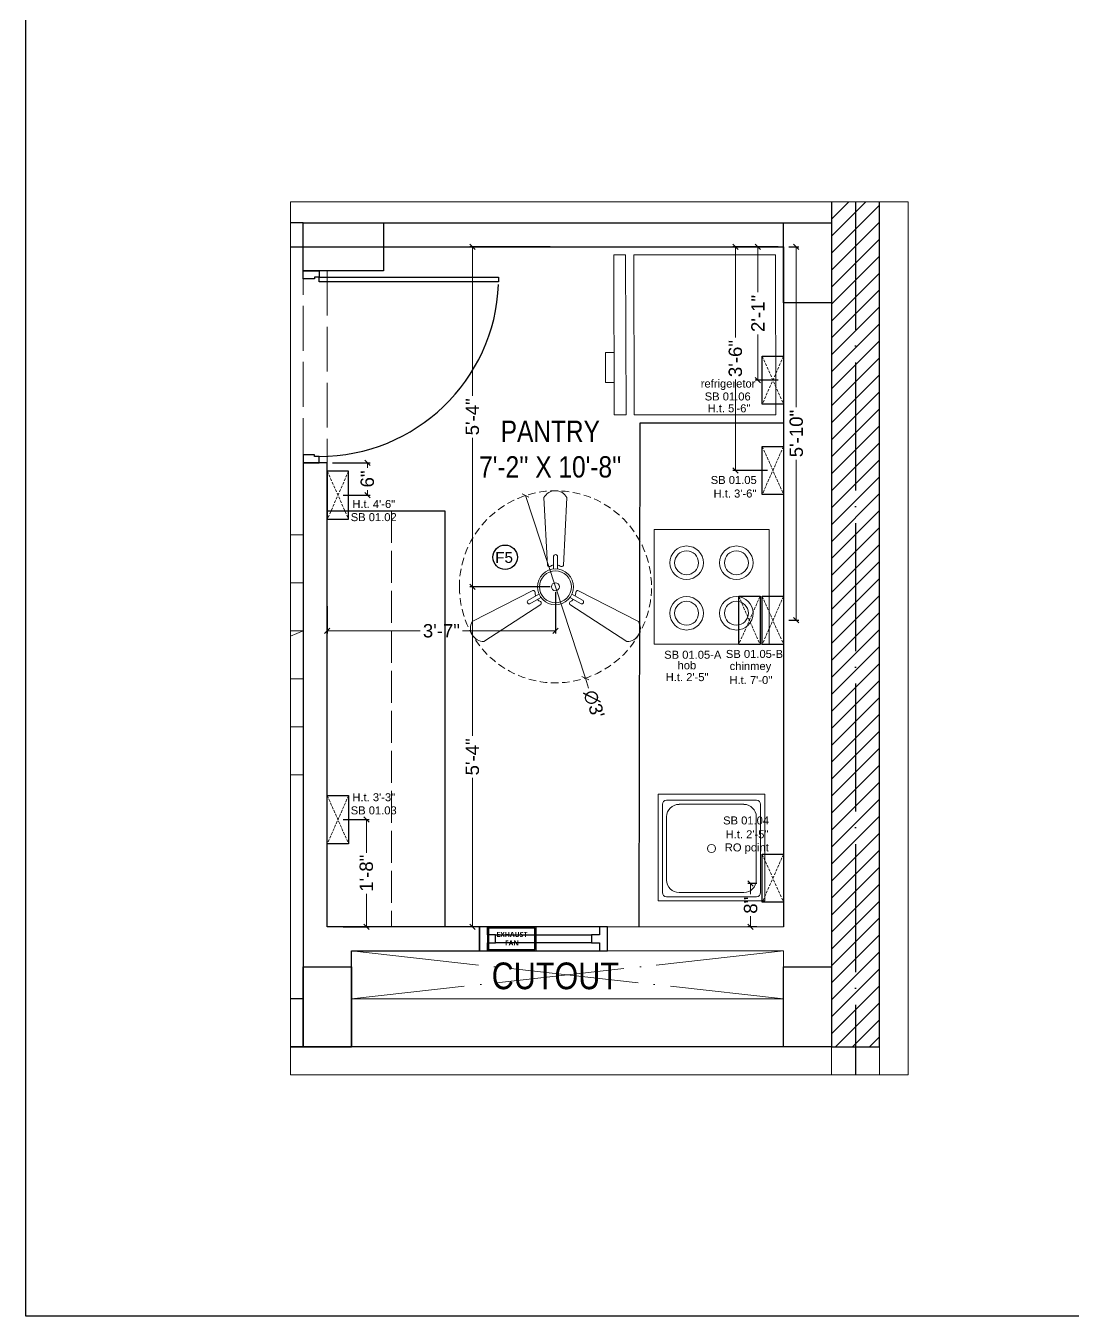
# Model space of a CAD drawing. Header units: millimetres. Extents: x 56222 to 3066687, y -650199 to -121287.
# Drawn here: x 133450.2 to 133646.5, y -183344.6 to -183102.7 of the extents above; entities that cross this region are included whole.
import ezdxf

# ---------------------------------------------------------------- set-up
doc = ezdxf.new("R2010")
doc.units = ezdxf.units.MM
doc.header["$MEASUREMENT"] = 0
doc.header["$PDMODE"] = 35
for name, pattern in [('ACAD_ISO02W100', [15, 12, -3]), ('ACAD_ISO04W100', [30, 24, -3, 0, -3]), ('DASHED', [0.75, 0.5, -0.25]), ('DASHED2', [0.375, 0.25, -0.125])]:
    doc.linetypes.add(name, pattern=pattern)
doc.layers.get('Defpoints').update_dxf_attribs({"color": 220})
for name, color, linetype in [('AR DOOR', 40, 'Continuous'), ('AR ELE-5', 134, 'Continuous'), ('str coll', 6, 'Continuous')]:
    doc.layers.add(name, color=color, linetype=linetype)
for name, color, linetype, lineweight in [('COLUMN', 1, 'Continuous', 30), ('dim05', 1, 'Continuous', 13), ('el', 7, 'Continuous', 20), ('ELEC-wires', 1, 'DASHED2', 13), ('Electrical', 84, 'Continuous', 30), ('ELEVATION', 250, 'Continuous', 9), ('FIRST FLOOR', 7, 'Continuous', 9), ('FIRST FLOOR ( TEXT )', 7, 'Continuous', 9), ('FIRST FLOOR_( PLine )_', 251, 'Continuous', 30), ('FIRST FLOOR_( STAIR )', 251, 'Continuous', 9), ('FURNITURE', 32, 'Continuous', 9), ('GROUND FLOOR', 7, 'Continuous', 9), ('GROUND FLOOR  ( HATCH )', 251, 'Continuous', 9), ('wall', 7, 'Continuous', 30), ('X_PLOT', 1, 'Continuous', 9)]:
    doc.layers.add(name, color=color, linetype=linetype, lineweight=lineweight)
doc.layers.add('XX~SLAB ( PLINE )', color=251, linetype='Continuous', plot=False)
doc.styles.add('Arial', font='arial.ttf')
doc.styles.add("Cn_BT_0'-0", font='swissc.ttf')
doc.styles.add('KATHA', font='swissc.ttf')
doc.styles.get("Standard").update_dxf_attribs({"font": 'arial.ttf', "height": 6})
doc.dimstyles.new('ISO-25', dxfattribs={"dimtxt": 2.5, "dimasz": 1, "dimexe": 0.5, "dimexo": 1, "dimtad": 0, "dimdec": 1, "dimlunit": 4, "dimtxsty": 'Standard', "dimblk": 'OBLIQUE', "dimcen": 2.5, "dimclrd": 1, "dimclre": 1, "dimclrt": 5, "dimadec": 0, "dimazin": 0, "dimtfac": 1, "dimtdec": 1, "dimtmove": 0, "dimatfit": 3, "dimfxl": 1, "dimlwd": -1, "dimarcsym": 0})

# ---------------------------------------------------------------- blocks, each defined once
blk = doc.blocks.new('*U19')
for points in [[(-1160, 0), (-1120, 0), (-1120, 30), (-1110, 30), (-1110, 100), (-1160, 100)], [(40, 0), (0, 0), (0, 30), (-10, 30), (-10, 100), (40, 100)], [(0, 0), (0, -1120), (-30, -1120), (-30, 0)]]:
    blk.add_lwpolyline(points, close=True)
at = {"layer": 'AR ELE-5', "linetype": 'ByBlock', "ltscale": 15}
blk.add_arc((1.6, 0.7), 1121.6, 180.03474, 267.62699, dxfattribs=at)
blk = doc.blocks.new("SINK 20'' X 20''")
at = {"layer": 'FURNITURE'}
for p, q in [((3351629.75, -518282.23), (3351646.6, -518282.23)), ((3351628.98, -518299.55), (3351628.98, -518283)), ((3351632.08, -518283), (3351644.24, -518283)), ((3351647.38, -518283), (3351647.38, -518299.55)), ((3351629.75, -518297.22), (3351629.75, -518285.33)), ((3351646.57, -518285.33), (3351646.57, -518297.22)), ((3351644.24, -518299.55), (3351632.08, -518299.55)), ((3351646.6, -518300.32), (3351629.75, -518300.32))]:
    blk.add_line(p, q, dxfattribs=at)
blk.add_lwpolyline([(3351648.16, -518281.09), (3351628.16, -518281.09), (3351628.16, -518301.09), (3351648.16, -518301.09)], close=True, dxfattribs=at)
blk.add_circle((3351638.16, -518291.28), 0.762, dxfattribs=at)
for centre, radius, start, end in [((3351629.75, -518283), 0.775, 90, 180), ((3351646.6, -518283), 0.775, 0, 90), ((3351632.08, -518285.33), 2.32, 90, 180), ((3351644.24, -518285.33), 2.32, 0, 90), ((3351629.75, -518299.55), 0.775, 180, 270), ((3351632.08, -518297.22), 2.32, 180, 270), ((3351644.24, -518297.22), 2.32, 270, 0), ((3351646.6, -518299.55), 0.775, 270, 0)]:
    blk.add_arc(centre, radius, start, end, dxfattribs=at)
blk = doc.blocks.new('sf sfs')
at = {"layer": 'FURNITURE'}
blk.add_line((3348685.97, -514612.12), (3348664.42, -514612.12), dxfattribs=at)
blk.add_lwpolyline([(3348664.42, -514612.12), (3348664.42, -514590.57), (3348685.97, -514590.57), (3348685.97, -514612.12)], dxfattribs=at)
for centre, radius in [((3348670.49, -514596.83), 3.14), ((3348670.49, -514596.83), 2.24), ((3348679.82, -514596.83), 3.14), ((3348679.82, -514596.83), 2.24), ((3348670.49, -514606.3), 3.14), ((3348670.49, -514606.3), 2.24), ((3348679.82, -514606.3), 3.14), ((3348679.82, -514606.3), 2.24)]:
    blk.add_circle(centre, radius, dxfattribs=at)
blk = doc.blocks.new('6616')
at = {"color": 242, "linetype": 'DASHED', "true_color": 0xcd2027}
for p, q in [((386784.79, -36915.77), (386775.78, -36911.78)), ((386784.79, -36911.78), (386775.78, -36915.77))]:
    blk.add_line(p, q, dxfattribs=at)
at = {"layer": 'ELEC-wires', "color": 5, "linetype": 'ByBlock', "lineweight": 30, "ltscale": 4}
blk.add_lwpolyline([(386775.78, -36911.78), (386784.79, -36911.78), (386784.79, -36915.77), (386775.78, -36915.77)], close=True, dxfattribs=at)
blk = doc.blocks.new('_Oblique')
at = {"layer": 'wall', "color": 0, "lineweight": -2}
blk.add_line((-0.5, -0.5), (0.5, 0.5), dxfattribs=at)
blk = doc.blocks.new('*D164')
at = {"layer": 'Defpoints', "color": 0, "lineweight": 30, "transparency": 16777216}
for p in [(133592.25, -183144.15), (133587.45, -183169.15), (133592.25, -183169.15)]:
    blk.add_point(p, dxfattribs=at)
at = {"layer": 'dim05', "color": 1, "linetype": 'Continuous', "lineweight": -2, "transparency": 16777216}
for p, q in [((133591.25, -183144.15), (133586.95, -183144.15)), ((133591.25, -183169.15), (133586.95, -183169.15))]:
    blk.add_line(p, q, dxfattribs=at)
at = {"layer": 'dim05', "color": 1, "linetype": 'Continuous', "transparency": 16777216}
for p, q in [((133587.45, -183144.15), (133587.45, -183152.68)), ((133587.45, -183169.15), (133587.45, -183160.62))]:
    blk.add_line(p, q, dxfattribs=at)
at = {"layer": 'dim05', "color": 1, "transparency": 16777216}
for p, rotation in [((133587.45, -183144.15), 90), ((133587.45, -183169.15), 270)]:
    blk.add_blockref('_Oblique', p, dxfattribs=dict(at, rotation=rotation))
at = {"layer": 'dim05', "color": 5, "lineweight": 25, "transparency": 16777216, "insert": (133587.45, -183156.65), "char_height": 2.5, "attachment_point": 5, "rotation": 90, "style": 'Arial'}
blk.add_mtext('2\'-1"', dxfattribs=at)
blk = doc.blocks.new('*D165')
at = {"layer": 'Defpoints', "color": 0, "lineweight": 30, "transparency": 16777216}
for p in [(133592.25, -183144.15), (133592.25, -183214.18), (133594.65, -183214.18)]:
    blk.add_point(p, dxfattribs=at)
at = {"layer": 'dim05', "color": 1, "linetype": 'Continuous', "lineweight": -2, "transparency": 16777216}
for p, q in [((133593.25, -183144.15), (133595.15, -183144.15)), ((133593.25, -183214.18), (133595.15, -183214.18))]:
    blk.add_line(p, q, dxfattribs=at)
at = {"layer": 'dim05', "color": 1, "linetype": 'Continuous', "transparency": 16777216}
for p, q in [((133594.65, -183144.15), (133594.65, -183174.25)), ((133594.65, -183214.18), (133594.65, -183184.09))]:
    blk.add_line(p, q, dxfattribs=at)
at = {"layer": 'dim05', "color": 1, "transparency": 16777216}
for p, rotation in [((133594.65, -183144.15), 90), ((133594.65, -183214.18), 270)]:
    blk.add_blockref('_Oblique', p, dxfattribs=dict(at, rotation=rotation))
at = {"layer": 'dim05', "color": 5, "lineweight": 25, "transparency": 16777216, "insert": (133594.65, -183179.17), "char_height": 2.5, "attachment_point": 5, "rotation": 90, "style": 'Arial'}
blk.add_mtext('5\'-10"', dxfattribs=at)
blk = doc.blocks.new('*D166')
at = {"layer": 'Defpoints', "color": 0, "lineweight": 30, "transparency": 16777216}
for p in [(133588.26, -183263.54), (133586.09, -183271.65), (133588.26, -183271.65)]:
    blk.add_point(p, dxfattribs=at)
at = {"layer": 'dim05', "color": 1, "linetype": 'Continuous', "lineweight": -2, "transparency": 16777216}
for p, q in [((133587.26, -183263.54), (133585.59, -183263.54)), ((133587.26, -183271.65), (133585.59, -183271.65))]:
    blk.add_line(p, q, dxfattribs=at)
at = {"layer": 'dim05', "color": 1, "linetype": 'Continuous', "transparency": 16777216}
for p, q in [((133586.09, -183263.54), (133586.09, -183265.53)), ((133586.09, -183271.65), (133586.09, -183269.66))]:
    blk.add_line(p, q, dxfattribs=at)
at = {"layer": 'dim05', "color": 1, "transparency": 16777216}
for p, rotation in [((133586.09, -183263.54), 90), ((133586.09, -183271.65), 270)]:
    blk.add_blockref('_Oblique', p, dxfattribs=dict(at, rotation=rotation))
at = {"layer": 'dim05', "color": 5, "lineweight": 25, "transparency": 16777216, "insert": (133586.09, -183267.6), "char_height": 2.5, "attachment_point": 5, "rotation": 90, "style": 'Arial'}
blk.add_mtext('8"', dxfattribs=at)
blk = doc.blocks.new('A$C1B9B2090')
at = {"layer": 'Electrical', "ltscale": 10}
blk.add_line((0, 4.97), (10.08, 4.97), dxfattribs=at)
at = {"layer": 'Electrical', "ltscale": 2}
for points in [[(0, 0), (10.08, 0), (10.08, 4.97), (0, 4.97)], [(0.25, 0.25), (9.83, 0.25), (9.83, 4.72), (0.25, 4.72)]]:
    blk.add_lwpolyline(points, close=True, dxfattribs=at)
at = {"layer": 'Electrical', "ltscale": 2, "insert": (1.5, 3.92), "char_height": 1.05, "width": 7.1646, "attachment_point": 1}
blk.add_mtext('\\pxqc;{\\fMalgun Gothic|b1|i0|c0|p34;\\W5.565;\\C0;\\W1;EXHAUST \\P\\W7.7995;\\W1;FAN}', dxfattribs=at)
blk = doc.blocks.new('*D167')
at = {"layer": 'Defpoints', "color": 0, "lineweight": 30, "transparency": 16777216}
for p in [(133508.74, -183251.55), (133508.74, -183271.65), (133514.07, -183271.65)]:
    blk.add_point(p, dxfattribs=at)
at = {"layer": 'dim05', "color": 1, "linetype": 'Continuous', "lineweight": -2, "transparency": 16777216}
for p, q in [((133509.74, -183251.55), (133514.57, -183251.55)), ((133509.74, -183271.65), (133514.57, -183271.65))]:
    blk.add_line(p, q, dxfattribs=at)
at = {"layer": 'dim05', "color": 1, "linetype": 'Continuous', "transparency": 16777216}
for p, q in [((133514.07, -183251.55), (133514.07, -183257.77)), ((133514.07, -183271.65), (133514.07, -183265.43))]:
    blk.add_line(p, q, dxfattribs=at)
at = {"layer": 'dim05', "color": 1, "transparency": 16777216}
for p, rotation in [((133514.07, -183251.55), 90), ((133514.07, -183271.65), 270)]:
    blk.add_blockref('_Oblique', p, dxfattribs=dict(at, rotation=rotation))
at = {"layer": 'dim05', "color": 5, "lineweight": 25, "transparency": 16777216, "insert": (133514.07, -183261.6), "char_height": 2.5, "attachment_point": 5, "rotation": 90, "style": 'Arial'}
blk.add_mtext('1\'-8"', dxfattribs=at)
blk = doc.blocks.new('*D168')
at = {"layer": 'Defpoints', "color": 0, "lineweight": 30, "transparency": 16777216}
for p in [(133506.75, -183184.65), (133508.74, -183190.72), (133514.25, -183190.72)]:
    blk.add_point(p, dxfattribs=at)
at = {"layer": 'dim05', "color": 1, "linetype": 'Continuous', "lineweight": -2, "transparency": 16777216}
for p, q in [((133507.75, -183184.65), (133514.75, -183184.65)), ((133509.74, -183190.72), (133514.75, -183190.72))]:
    blk.add_line(p, q, dxfattribs=at)
at = {"layer": 'dim05', "color": 1, "linetype": 'Continuous', "transparency": 16777216}
for p, q in [((133514.25, -183184.65), (133514.25, -183185.62)), ((133514.25, -183190.72), (133514.25, -183189.75))]:
    blk.add_line(p, q, dxfattribs=at)
at = {"layer": 'dim05', "color": 1, "transparency": 16777216}
for p, rotation in [((133514.25, -183184.65), 90), ((133514.25, -183190.72), 270)]:
    blk.add_blockref('_Oblique', p, dxfattribs=dict(at, rotation=rotation))
at = {"layer": 'dim05', "color": 5, "lineweight": 25, "transparency": 16777216, "insert": (133514.25, -183187.68), "char_height": 2.5, "attachment_point": 5, "rotation": 90, "style": 'Arial'}
blk.add_mtext('6"', dxfattribs=at)
blk = doc.blocks.new('*D169')
at = {"layer": 'Defpoints', "color": 0, "lineweight": 30, "transparency": 16777216}
for p in [(133583.23, -183144.15), (133590.43, -183144.15), (133590.26, -183186.07)]:
    blk.add_point(p, dxfattribs=at)
at = {"layer": 'dim05', "color": 1, "linetype": 'Continuous', "lineweight": -2, "transparency": 16777216}
for p, q in [((133589.43, -183144.15), (133582.73, -183144.15)), ((133589.26, -183186.07), (133582.73, -183186.07))]:
    blk.add_line(p, q, dxfattribs=at)
at = {"layer": 'dim05', "color": 1, "linetype": 'Continuous', "transparency": 16777216}
for p, q in [((133583.23, -183144.15), (133583.23, -183161.16)), ((133583.23, -183186.07), (133583.23, -183169.06))]:
    blk.add_line(p, q, dxfattribs=at)
at = {"layer": 'dim05', "color": 1, "transparency": 16777216}
for p, rotation in [((133583.23, -183144.15), 90), ((133583.23, -183186.07), 270)]:
    blk.add_blockref('_Oblique', p, dxfattribs=dict(at, rotation=rotation))
at = {"layer": 'dim05', "color": 5, "lineweight": 25, "transparency": 16777216, "insert": (133583.23, -183165.11), "char_height": 2.5, "attachment_point": 5, "rotation": 90, "style": 'Arial'}
blk.add_mtext('3\'-6"', dxfattribs=at)
blk = doc.blocks.new('fan')
at = {"layer": 'Electrical', "lineweight": 15, "ltscale": 20}
for p, q in [((3300835.29, -509900.78), (3300836.47, -509923.43)), ((3300841.81, -509923.43), (3300842.99, -509900.78)), ((3300838.47, -509924.57), (3300838.47, -509920.25)), ((3300839.81, -509920.28), (3300839.81, -509924.57)), ((3300831.66, -509931.77), (3300811.45, -509942.07)), ((3300866.83, -509942.07), (3300846.62, -509931.77)), ((3300829.93, -509935.08), (3300833.64, -509932.93)), ((3300834.31, -509934.09), (3300830.57, -509936.25)), ((3300847.68, -509936.23), (3300843.97, -509934.09)), ((3300844.64, -509932.93), (3300848.38, -509935.09)), ((3300815.3, -509948.74), (3300834.33, -509936.39)), ((3300843.95, -509936.39), (3300862.98, -509948.74))]:
    blk.add_line(p, q, dxfattribs=at)
at = {"layer": 'Electrical', "linetype": 'DASHED', "lineweight": 15, "ltscale": 5}
blk.add_circle((3300839.14, -509930.53), 32, dxfattribs=at)
at = {"layer": 'Electrical', "lineweight": 15, "ltscale": 20}
for centre, major_axis, start_param, end_param in [((3300839.14, -509902.94), (3.12, 3.12), -0.272136, 1.842967), ((3300837.1, -509923.08), (0.51, 0.51), 2.863014, 4.257784), ((3300839.14, -509926.42), (2.27, -2.27), 2.565057, 2.951308), ((3300839.13, -509920.5), (0.501, 0.501), -0.465536, 1.983618), ((3300839.14, -509926.42), (2.27, 2.27), 0.19032, 0.57657), ((3300841.18, -509923.08), (0.51, -0.51), 5.167028, 6.561799), ((3300839.14, -509930.53), (4.24, -4.24), 3.14161, 9.424795), ((3300839.14, -509930.53), (3.77, -3.77), 1.749190548672175e-05, 6.283202799085073), ((3300831.67, -509932.49), (0.51, -0.51), 0.978238, 2.373008), ((3300839.14, -509930.53), (0.943, 0.943), 1.570814, 7.853999), ((3300846.61, -509932.49), (0.51, -0.51), 2.339416, 3.734186), ((3300830.46, -509935.55), (0.501, -0.501), 3.199655, 5.648809), ((3300835.59, -509932.58), (2.27, -2.27), 3.855511, 4.241762), ((3300835.59, -509932.58), (2.27, -2.27), 4.659452, 5.045703), ((3300833.71, -509936.02), (0.51, 0.51), -1.325776, 0.068994), ((3300844.57, -509936.02), (0.51, -0.51), 3.072633, 4.467404), ((3300842.69, -509932.58), (2.27, 2.27), 4.37911, 4.765361), ((3300842.69, -509932.58), (2.27, 2.27), 5.183051, 5.569301), ((3300847.83, -509935.54), (0.501, 0.501), 3.723254, 6.172408), ((3300815.25, -509944.32), (3.12, -3.12), 3.393055, 5.508159), ((3300863.03, -509944.32), (3.12, -3.12), 5.48745, 7.602554)]:
    blk.add_ellipse(centre, major_axis=major_axis, ratio=1, start_param=start_param, end_param=end_param, dxfattribs=at)
blk = doc.blocks.new('*D170')
at = {"layer": 'Defpoints', "color": 0, "lineweight": 30, "transparency": 16777216}
for p in [(133533.94, -183144.15), (133549.5, -183144.15), (133549.5, -183207.9)]:
    blk.add_point(p, dxfattribs=at)
at = {"layer": 'dim05', "color": 1, "linetype": 'Continuous', "lineweight": -2, "transparency": 16777216}
for p, q in [((133548.5, -183144.15), (133533.44, -183144.15)), ((133548.5, -183207.9), (133533.44, -183207.9))]:
    blk.add_line(p, q, dxfattribs=at)
at = {"layer": 'dim05', "color": 1, "linetype": 'Continuous', "transparency": 16777216}
for p, q in [((133533.94, -183144.15), (133533.94, -183172.08)), ((133533.94, -183207.9), (133533.94, -183179.97))]:
    blk.add_line(p, q, dxfattribs=at)
at = {"layer": 'dim05', "color": 1, "transparency": 16777216}
for p, rotation in [((133533.94, -183144.15), 90), ((133533.94, -183207.9), 270)]:
    blk.add_blockref('_Oblique', p, dxfattribs=dict(at, rotation=rotation))
at = {"layer": 'dim05', "color": 5, "lineweight": 25, "transparency": 16777216, "insert": (133533.94, -183176.03), "char_height": 2.5, "attachment_point": 5, "rotation": 90, "style": 'Arial'}
blk.add_mtext('5\'-4"', dxfattribs=at)
blk = doc.blocks.new('*D171')
at = {"layer": 'Defpoints', "color": 0, "lineweight": 30, "transparency": 16777216}
for p in [(133549.5, -183207.9), (133533.94, -183271.65), (133550.98, -183271.65)]:
    blk.add_point(p, dxfattribs=at)
at = {"layer": 'dim05', "color": 1, "linetype": 'Continuous', "lineweight": -2, "transparency": 16777216}
for p, q in [((133548.5, -183207.9), (133533.44, -183207.9)), ((133549.98, -183271.65), (133533.44, -183271.65))]:
    blk.add_line(p, q, dxfattribs=at)
at = {"layer": 'dim05', "color": 1, "linetype": 'Continuous', "transparency": 16777216}
for p, q in [((133533.94, -183207.9), (133533.94, -183235.83)), ((133533.94, -183271.65), (133533.94, -183243.72))]:
    blk.add_line(p, q, dxfattribs=at)
at = {"layer": 'dim05', "color": 1, "transparency": 16777216}
for p, rotation in [((133533.94, -183207.9), 90), ((133533.94, -183271.65), 270)]:
    blk.add_blockref('_Oblique', p, dxfattribs=dict(at, rotation=rotation))
at = {"layer": 'dim05', "color": 5, "lineweight": 25, "transparency": 16777216, "insert": (133533.94, -183239.78), "char_height": 2.5, "attachment_point": 5, "rotation": 90, "style": 'Arial'}
blk.add_mtext('5\'-4"', dxfattribs=at)
blk = doc.blocks.new('*D172')
at = {"layer": 'Defpoints', "color": 0, "lineweight": 30, "transparency": 16777216}
for p in [(133549.5, -183207.9), (133506.75, -183210.51), (133506.75, -183216.16)]:
    blk.add_point(p, dxfattribs=at)
at = {"layer": 'dim05', "color": 1, "linetype": 'Continuous', "lineweight": -2, "transparency": 16777216}
for p, q in [((133549.5, -183208.9), (133549.5, -183216.66)), ((133506.75, -183211.51), (133506.75, -183216.66))]:
    blk.add_line(p, q, dxfattribs=at)
at = {"layer": 'dim05', "color": 1, "linetype": 'Continuous', "transparency": 16777216}
for p, q in [((133506.75, -183216.16), (133524.18, -183216.16)), ((133549.5, -183216.16), (133532.07, -183216.16))]:
    blk.add_line(p, q, dxfattribs=at)
at = {"layer": 'dim05', "color": 1, "transparency": 16777216, "rotation": 180}
blk.add_blockref('_Oblique', (133506.75, -183216.16), dxfattribs=at)
at = {"layer": 'dim05', "color": 1, "transparency": 16777216}
blk.add_blockref('_Oblique', (133549.5, -183216.16), dxfattribs=at)
at = {"layer": 'dim05', "color": 5, "lineweight": 25, "transparency": 16777216, "insert": (133528.13, -183216.16), "char_height": 2.5, "attachment_point": 5, "style": 'Arial'}
blk.add_mtext('3\'-7"', dxfattribs=at)
blk = doc.blocks.new('*D173')
at = {"layer": 'Defpoints', "color": 0, "lineweight": 30, "transparency": 16777216}
for p in [(133543.89, -183190.8), (133555.11, -183225.01)]:
    blk.add_point(p, dxfattribs=at)
at = {"layer": 'dim05', "color": 1, "linetype": 'Continuous', "transparency": 16777216}
for p in [(133543.89, -183190.8), (133555.73, -183226.91)]:
    blk.add_line(p, (133555.11, -183225.01), dxfattribs=at)
at = {"layer": 'dim05', "color": 1, "transparency": 16777216}
for p, rotation in [((133543.89, -183190.8), 288.1497433960045), ((133555.11, -183225.01), 108.1497433960045)]:
    blk.add_blockref('_Oblique', p, dxfattribs=dict(at, rotation=rotation))
at = {"layer": 'dim05', "color": 5, "lineweight": 25, "transparency": 16777216, "insert": (133556.71, -183229.89), "char_height": 2.5, "attachment_point": 5, "rotation": 288.1497, "style": 'Arial'}
blk.add_mtext("∅3'", dxfattribs=at)

msp = doc.modelspace()

# ---------------------------------------------------------------- hatches: boundary and pattern name
at = {"layer": 'GROUND FLOOR  ( HATCH )'}
h = msp.add_hatch(dxfattribs=at)
h.set_pattern_fill('ANSI31', color=6, scale=18, style=0)
h.set_pattern_definition([(45, (17069.5655, -20680.9765), (-1.590990258, 1.590990258), [])])
h.paths.add_polyline_path([(133610.251, -183135.752), (133601.251, -183135.752), (133601.251, -183294.151), (133610.251, -183294.151)])

# ---------------------------------------------------------------- linework, layer by layer
at = {"layer": 'COLUMN'}
for points in [[(133517.251, -183139.651), (133517.251, -183148.651), (133502.251, -183148.651), (133502.251, -183139.651)], [(133592.251, -183139.651), (133601.251, -183139.651), (133601.251, -183154.651), (133592.251, -183154.651)], [(133502.251, -183279.151), (133511.251, -183279.151), (133511.251, -183294.151), (133502.251, -183294.151)], [(133592.251, -183279.151), (133601.251, -183279.151), (133601.251, -183294.151), (133592.251, -183294.151)]]:
    msp.add_lwpolyline(points, close=True, dxfattribs=at)
at = {"layer": 'ELEVATION', "lineweight": 0}
msp.add_lwpolyline([(133499.875, -183135.752), (133615.632, -183135.752), (133615.632, -183299.36), (133499.875, -183299.36)], close=True, dxfattribs=at)
at = {"layer": 'FIRST FLOOR'}
for p, q in [((133601.251, -183135.752), (133601.251, -183294.151)), ((133502.251, -183139.651), (133502.251, -183144.151)), ((133502.251, -183184.651), (133506.751, -183184.651)), ((133502.251, -183186.151), (133502.251, -183294.151)), ((133506.751, -183186.151), (133506.751, -183271.651)), ((133506.751, -183271.651), (133592.251, -183271.651)), ((133535.246, -183276.151), (133535.246, -183271.651)), ((133535.246, -183276.151), (133535.246, -183271.651)), ((133559.246, -183271.651), (133559.246, -183276.151)), ((133535.246, -183276.151), (133592.251, -183276.151)), ((133592.251, -183276.151), (133592.251, -183294.151)), ((133502.251, -183285.151), (133499.875, -183285.151)), ((133592.251, -183285.151), (133511.251, -183285.151)), ((133601.251, -183294.151), (133499.875, -183294.151))]:
    msp.add_line(p, q, dxfattribs=at)
at = {"layer": 'FIRST FLOOR', "linetype": 'ACAD_ISO02W100', "ltscale": 0.7}
msp.add_lwpolyline([(133506.751, -183184.651), (133502.251, -183184.651), (133502.251, -183148.651), (133506.751, -183148.651)], close=True, dxfattribs=at)
at = {"layer": 'FIRST FLOOR_( PLine )_'}
for p, q in [((133502.251, -183139.651), (133592.251, -183139.651)), ((133502.251, -183144.151), (133592.251, -183144.151)), ((133592.251, -183144.151), (133592.251, -183271.651))]:
    msp.add_line(p, q, dxfattribs=at)
for points in [[(133499.875, -183144.151), (133502.251, -183144.151), (133502.251, -183139.651), (133499.875, -183139.651)], [(133499.875, -183294.151), (133502.251, -183294.151), (133502.251, -183285.151), (133499.875, -183285.151)]]:
    msp.add_lwpolyline(points, dxfattribs=at)
msp.add_lwpolyline([(133506.751, -183184.651), (133502.251, -183184.651), (133502.251, -183294.151), (133506.751, -183294.151), (133511.251, -183294.151), (133511.251, -183276.151), (133535.246, -183276.151), (133535.246, -183271.651), (133506.751, -183271.651)], close=True, dxfattribs=at)
at = {"layer": 'FIRST FLOOR_( STAIR )'}
for p, q in [((133502.251, -183198.151), (133499.875, -183198.151)), ((133502.251, -183207.151), (133499.875, -183207.151)), ((133502.251, -183216.151), (133499.875, -183216.151)), ((133502.251, -183225.151), (133499.875, -183225.151)), ((133502.251, -183234.151), (133499.875, -183234.151)), ((133502.251, -183243.151), (133499.875, -183243.151))]:
    msp.add_line(p, q, dxfattribs=at)
msp.add_lwpolyline([(133499.875, -183217.169), (133502.251, -183216.151), (133499.875, -183216.151)], dxfattribs=at)
at = {"layer": 'FURNITURE', "lineweight": 30}
for p, q in [((133565.217, -183271.651), (133565.379, -183177.151)), ((133565.379, -183177.151), (133592.253, -183177.151)), ((133506.751, -183193.651), (133528.751, -183193.651)), ((133528.751, -183193.651), (133528.751, -183271.651))]:
    msp.add_line(p, q, dxfattribs=at)
at = {"layer": 'FURNITURE', "linetype": 'ACAD_ISO02W100', "ltscale": 0.5}
msp.add_line((133518.751, -183193.651), (133518.751, -183271.651), dxfattribs=at)
at = {"layer": 'FURNITURE', "color": 242, "lineweight": 30, "true_color": 0xcd2027}
msp.add_lwpolyline([(133450.243, -182906.475), (134254.45, -182906.475), (134254.45, -183344.64), (133450.243, -183344.64)], close=True, dxfattribs=at)
at = {"layer": 'FURNITURE'}
for points in [[(133560.518, -183175.65), (133562.731, -183175.65), (133562.645, -183145.651), (133560.432, -183145.651)], [(133564.28, -183175.65), (133590.837, -183175.65), (133590.751, -183145.651), (133564.194, -183145.651)]]:
    msp.add_lwpolyline(points, close=True, dxfattribs=at)
at = {"layer": 'FURNITURE', "flags": 128}
msp.add_lwpolyline([(133560.475, -183169.599), (133558.897, -183169.599), (133558.897, -183163.972), (133560.475, -183163.972)], dxfattribs=at)
at = {"layer": 'FURNITURE', "color": 1, "lineweight": 30, "ltscale": 4}
msp.add_circle((133540.08, -183202.355), 2.291, dxfattribs=at)
at = {"layer": 'GROUND FLOOR'}
for p, q in [((133601.251, -183135.752), (133601.251, -183299.36)), ((133610.251, -183135.752), (133610.251, -183299.36)), ((133601.251, -183294.151), (133601.251, -183299.36))]:
    msp.add_line(p, q, dxfattribs=at)
at = {"layer": 'GROUND FLOOR', "color": 1, "linetype": 'ACAD_ISO04W100'}
for p, q in [((133605.751, -183135.752), (133605.751, -183294.151)), ((133511.251, -183276.151), (133592.251, -183285.151)), ((133592.251, -183276.151), (133511.251, -183285.151))]:
    msp.add_line(p, q, dxfattribs=at)
at = {"layer": 'GROUND FLOOR', "color": 6, "lineweight": 30}
msp.add_lwpolyline([(133601.251, -183135.752), (133601.251, -183294.151), (133610.251, -183294.151), (133610.251, -183135.752)], dxfattribs=at)
at = {"layer": 'X_PLOT', "linetype": 'ACAD_ISO04W100', "lineweight": 30}
msp.add_line((133605.751, -183135.752), (133605.751, -183299.36), dxfattribs=at)
at = {"layer": 'XX~SLAB ( PLINE )'}
msp.add_lwpolyline([(133601.251, -183135.752), (133601.251, -183294.151), (133592.251, -183294.151), (133572.447, -183294.151), (133532.11, -183294.151), (133506.751, -183294.151), (133499.875, -183294.151)], dxfattribs=at)
msp.add_lwpolyline([(133559.246, -183271.651), (133557.746, -183271.651), (133557.746, -183273.151), (133556.246, -183273.151), (133556.246, -183274.651), (133538.246, -183274.651), (133538.246, -183273.151), (133536.746, -183273.151), (133536.746, -183271.651), (133535.246, -183271.651), (133535.246, -183276.151), (133536.746, -183276.151), (133536.746, -183274.651), (133538.246, -183274.651), (133538.246, -183273.151), (133556.246, -183273.151), (133556.246, -183274.651), (133557.746, -183274.651), (133557.746, -183276.151), (133559.246, -183276.151), (133559.246, -183271.651), (133535.246, -183271.651), (133535.246, -183276.151), (133559.246, -183276.151)], close=True, dxfattribs=at)

# ---------------------------------------------------------------- block references
at = {"lineweight": 35}
msp.add_blockref('sf sfs', (-3215096.405, 331393.443), dxfattribs=at)
at = {"xscale": 0.9052782660299882, "yscale": 0.9052782660299882, "zscale": 0.9052782660299882}
msp.add_blockref('A$C1B9B2090', (133536.746, -183276.15), dxfattribs=at)
at = {"layer": 'AR DOOR', "linetype": 'ByBlock', "lineweight": -2, "extrusion": (0, 0, -1), "xscale": -0.02999999999996949, "yscale": 0.02999999999996949, "zscale": -0.02999999999996949, "rotation": 270}
msp.add_blockref('*U19', (-133505.251, -183149.851), dxfattribs=at)
at = {"layer": 'dim05', "color": 1, "lineweight": 35, "xscale": -0.5625052429282242, "yscale": 0.5625052429282242, "zscale": 0.5625052429282242}
msp.add_blockref('fan', (1990288.824, 103630.695), dxfattribs=at)
at = {"layer": 'el', "color": 1, "rotation": 90}
for p in [(96676.482, -569949.438), (96676.481, -569966.355), (96672.074, -569994.472), (96676.481, -569994.472), (96594.968, -570031.842), (96676.481, -570042.827)]:
    msp.add_blockref('6616', p, dxfattribs=at)
at = {"layer": 'el', "color": 1, "xscale": -1, "rotation": 270}
msp.add_blockref('6616', (170422.522, -569971.005), dxfattribs=at)
at = {"layer": 'str coll', "lineweight": 5}
msp.add_blockref("SINK 20'' X 20''", (-3218059.416, 335034.323), dxfattribs=at)

# ---------------------------------------------------------------- texts
at = {"layer": 'Electrical', "color": 5, "transparency": 33554687}
for s, p in [('refrigeretor  ', (133576.735, -183170.545)), ('SB 01.06', (133577.478, -183172.962)), ('SB 01.05', (133578.608, -183188.622)), ('SB 01.02', (133511.134, -183195.587)), ('SB 01.05-A', (133569.883, -183221.385)), ('hob', (133572.396, -183223.362)), ('SB 01.05-B', (133581.446, -183221.233)), ('chinmey', (133582.151, -183223.506)), ('SB 01.03', (133511.134, -183250.561)), ('SB 01.04', (133580.93, -183252.449)), ('RO point', (133581.238, -183257.507))]:
    msp.add_text(s, height=1.5, dxfattribs=at).set_placement(p)
at = {"layer": 'Electrical', "color": 240, "true_color": 0xed1f24, "transparency": 33554687}
for s, p in [("H.t. 5'-6''", (133578.022, -183175.183)), ("H.t. 3'-6''", (133579.141, -183191.159)), ('H.t. 4\'-6"', (133511.446, -183193.125)), ('H.t. 2\'-5"', (133570.165, -183225.578)), ("H.t. 7'-0''", (133582.116, -183226.13)), ('H.t. 3\'-3"', (133511.446, -183248.099)), ('H.t. 2\'-5"', (133581.4, -183255.044))]:
    msp.add_text(s, height=1.5, dxfattribs=at).set_placement(p)
at = {"layer": 'Electrical', "color": 1, "insert": (133541.541, -183201.379), "char_height": 2.0357, "attachment_point": 3}
msp.add_mtext_dynamic_manual_height_columns('F5', width=2.03575, gutter_width=0.679, heights=[2.601], dxfattribs=at)
at = {"layer": 'FIRST FLOOR ( TEXT )', "insert": (133548.54, -183182.105), "char_height": 4, "attachment_point": 5, "style": 'KATHA'}
msp.add_mtext("PANTRY\\P7'-2'' X 10'-8''", dxfattribs=at)
at = {"layer": 'FIRST FLOOR ( TEXT )', "color": 1, "insert": (133549.489, -183280.872), "char_height": 5, "attachment_point": 5, "style": "Cn_BT_0'-0"}
msp.add_mtext('CUTOUT', dxfattribs=at)

# ---------------------------------------------------------------- dimensions: what is measured, and where the dimension line sits
at = {"layer": 'dim05', "color": 27, "lineweight": 25, "true_color": 0x7d5120}
for base, p1, p2, override, picture, middle in [((133533.936661319, -183144.150922751), (133549.501458496, -183207.900922751), (133549.501458496, -183144.150922751), {"dimtxsty": 'Arial'}, '*D170', (133533.936661319, -183176.025922751)), ((133583.232, -183144.151), (133590.258, -183186.067), (133590.426, -183144.151), {"dimtxsty": 'Arial'}, '*D169', (133583.232, -183165.109)), ((133587.453, -183169.151), (133592.251, -183144.151), (133592.253, -183169.151), {"dimdec": 0, "dimtxsty": 'Arial'}, '*D164', (133587.453, -183156.651)), ((133594.65, -183214.184), (133592.251, -183144.151), (133592.251, -183214.184), {"dimtxsty": 'Arial'}, '*D165', (133594.65, -183179.168)), ((133514.247, -183190.718), (133506.751, -183184.651), (133508.745, -183190.718), {"dimtxsty": 'Arial'}, '*D168', (133514.247, -183187.684)), ((133533.936661319, -183271.650922751), (133549.501458496, -183207.900922751), (133550.98242615, -183271.650922751), {"dimtxsty": 'Arial'}, '*D171', (133533.936661319, -183239.775922751)), ((133514.073, -183271.651), (133508.745, -183251.555), (133508.745, -183271.651), {"dimtxsty": 'Arial'}, '*D167', (133514.073, -183261.603)), ((133586.091, -183271.651), (133588.265, -183263.54), (133588.265, -183271.651), {"dimtxsty": 'Arial'}, '*D166', (133586.091, -183267.595))]:
    dim = msp.add_linear_dim(base=base, p1=p1, p2=p2, angle=90, dimstyle='ISO-25', override=override, dxfattribs=at)
    dim.commit()
    dim.dimension.update_dxf_attribs({"geometry": picture, "text_midpoint": middle})
dim = msp.add_diameter_dim_2p(p1=(133543.894, -183190.797), p2=(133555.108, -183225.005), dimstyle='ISO-25', override={"dimtxsty": 'Arial'}, dxfattribs=at)
dim.commit()
dim.dimension.update_dxf_attribs({"geometry": '*D173', "text_midpoint": (133556.708, -183229.885)})
dim = msp.add_linear_dim(base=(133506.751458496, -183216.164404559), p1=(133549.501458496, -183207.900922751), p2=(133506.751458496, -183210.507368907), dimstyle='ISO-25', override={"dimtxsty": 'Arial'}, dxfattribs=at)
dim.commit()
dim.dimension.update_dxf_attribs({"geometry": '*D172', "text_midpoint": (133528.126458496, -183216.164404559)})

doc.saveas('drawing.dxf')
